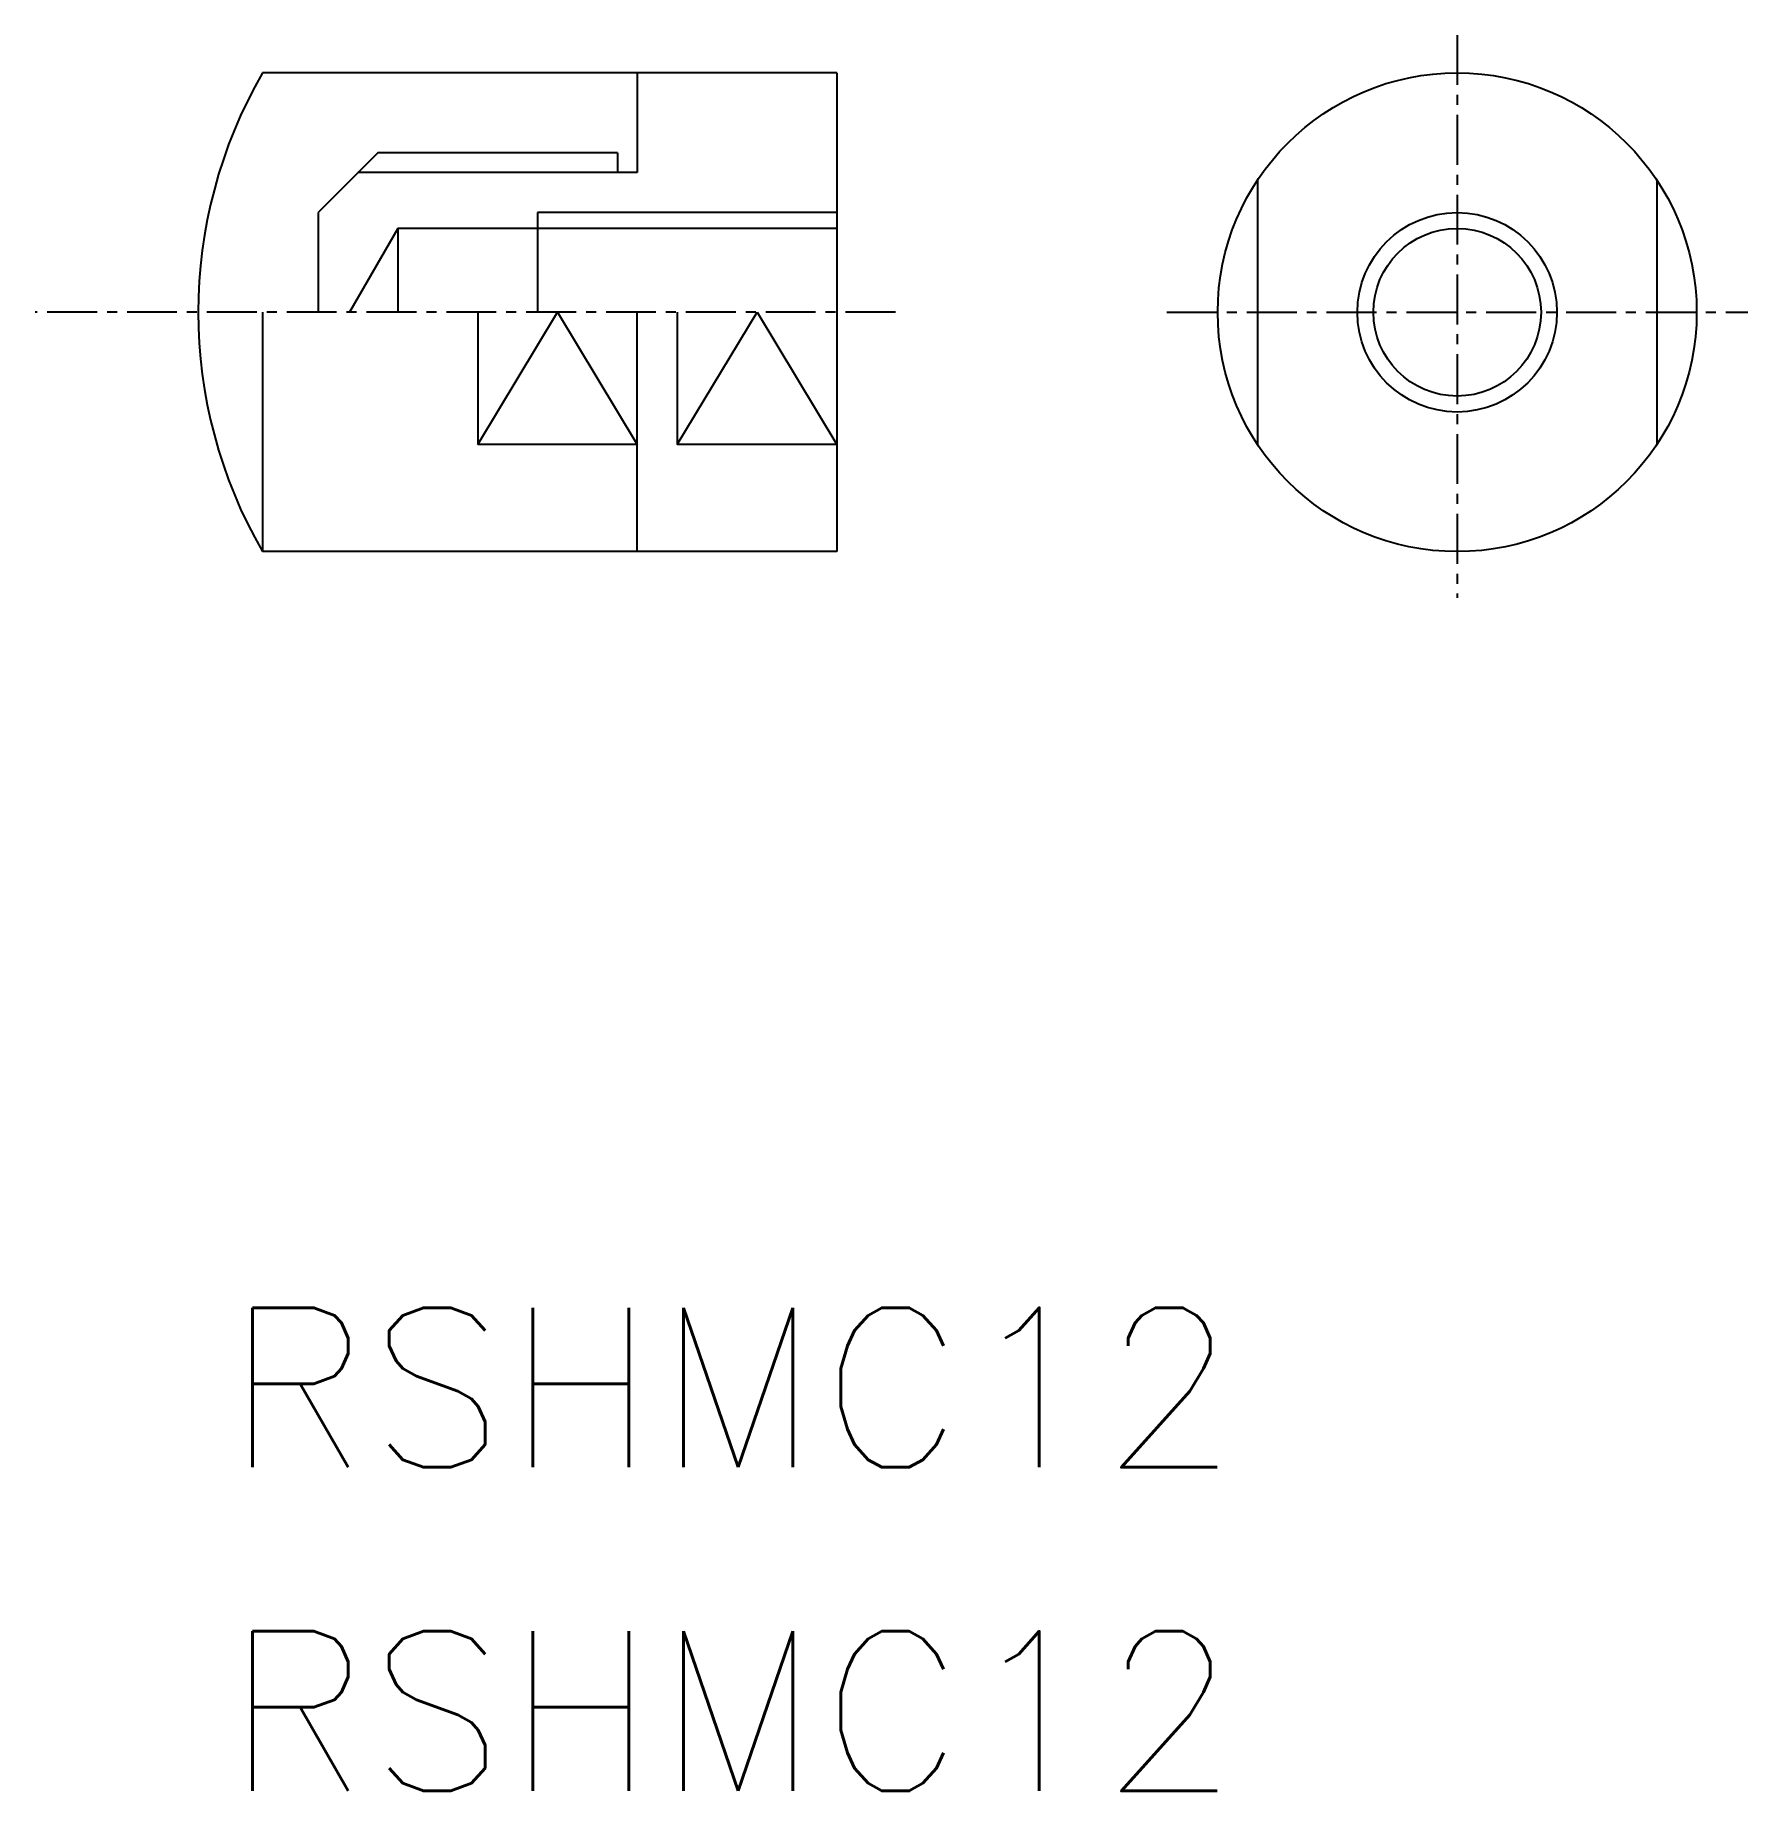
# Model space of a CAD drawing. Extents: x -129.5 to -86.6, y 1540.6 to 1584.6.
import ezdxf

# ---------------------------------------------------------------- set-up
doc = ezdxf.new("R2010")
doc.units = 0
doc.linetypes.add('CENTER', pattern=[2, 1.25, -0.25, 0.25, -0.25])
doc.layers.get('0').update_dxf_attribs({"linetype": 'CONTINUOUS'})
doc.layers.add('CENTER', color=1, linetype='CENTER')
doc.styles.get("Standard").update_dxf_attribs({"font": 'txt.shx', "bigfont": 'bigfont.shx'})

msp = doc.modelspace()

# ---------------------------------------------------------------- linework, layer by layer
at = {"color": 7, "linetype": 'CONTINUOUS'}
for p, q in [((-109.453, 1583.697), (-123.846, 1583.697)), ((-109.453, 1583.697), (-109.453, 1571.697)), ((-98.911, 1581.014), (-98.911, 1574.381)), ((-98.911, 1581.014), (-98.911, 1574.381)), ((-88.911, 1581.014), (-88.911, 1574.381)), ((-88.911, 1581.014), (-88.911, 1574.381)), ((-123.846, 1577.697), (-123.846, 1571.697)), ((-118.453, 1574.381), (-116.453, 1577.697)), ((-118.453, 1577.697), (-118.453, 1574.381)), ((-116.453, 1577.697), (-114.453, 1574.381)), ((-114.453, 1571.697), (-114.453, 1577.697)), ((-113.453, 1574.381), (-111.453, 1577.697)), ((-113.453, 1577.697), (-113.453, 1574.381)), ((-111.453, 1577.697), (-109.453, 1574.381)), ((-114.453, 1574.381), (-118.453, 1574.381)), ((-109.453, 1574.381), (-113.453, 1574.381)), ((-109.453, 1571.697), (-123.846, 1571.697))]:
    msp.add_line(p, q, dxfattribs=at)
at = {"color": 3, "linetype": 'CONTINUOUS'}
for p, q in [((-114.453, 1583.697), (-114.453, 1581.197)), ((-120.953, 1581.697), (-122.453, 1580.197)), ((-114.953, 1581.697), (-120.953, 1581.697)), ((-114.953, 1581.697), (-114.953, 1581.197)), ((-114.453, 1581.197), (-121.453, 1581.197)), ((-122.453, 1580.197), (-122.453, 1577.697)), ((-109.453, 1580.197), (-116.953, 1580.197)), ((-116.953, 1580.197), (-116.953, 1577.697)), ((-120.453, 1579.797), (-121.666, 1577.697)), ((-109.453, 1579.797), (-120.453, 1579.797)), ((-120.453, 1579.797), (-120.453, 1577.697))]:
    msp.add_line(p, q, dxfattribs=at)
at = {"color": 7, "linetype": 'CONTINUOUS'}
for radius in [6, 6, 2.1, 2.1]:
    msp.add_circle((-93.911, 1577.697), radius, dxfattribs=at)
at = {"color": 3, "linetype": 'CONTINUOUS'}
msp.add_circle((-93.911, 1577.697), 2.5, dxfattribs=at)
at = {"color": 7, "linetype": 'CONTINUOUS'}
msp.add_arc((-113.453, 1577.697), 12, 150, 210, dxfattribs=at)
at = {"layer": 'CENTER', "color": 1, "linetype": 'CENTER'}
for p, q in [((-93.911, 1584.644), (-93.911, 1570.535)), ((-107.987, 1577.697), (-129.541, 1577.697)), ((-101.182, 1577.697), (-86.628, 1577.697))]:
    msp.add_line(p, q, dxfattribs=at)

# ---------------------------------------------------------------- texts
for p in [(-124.783, 1548.745), (-124.783, 1540.635)]:
    msp.add_text('RSHMC12', height=4).set_placement(p)

doc.saveas('drawing.dxf')
